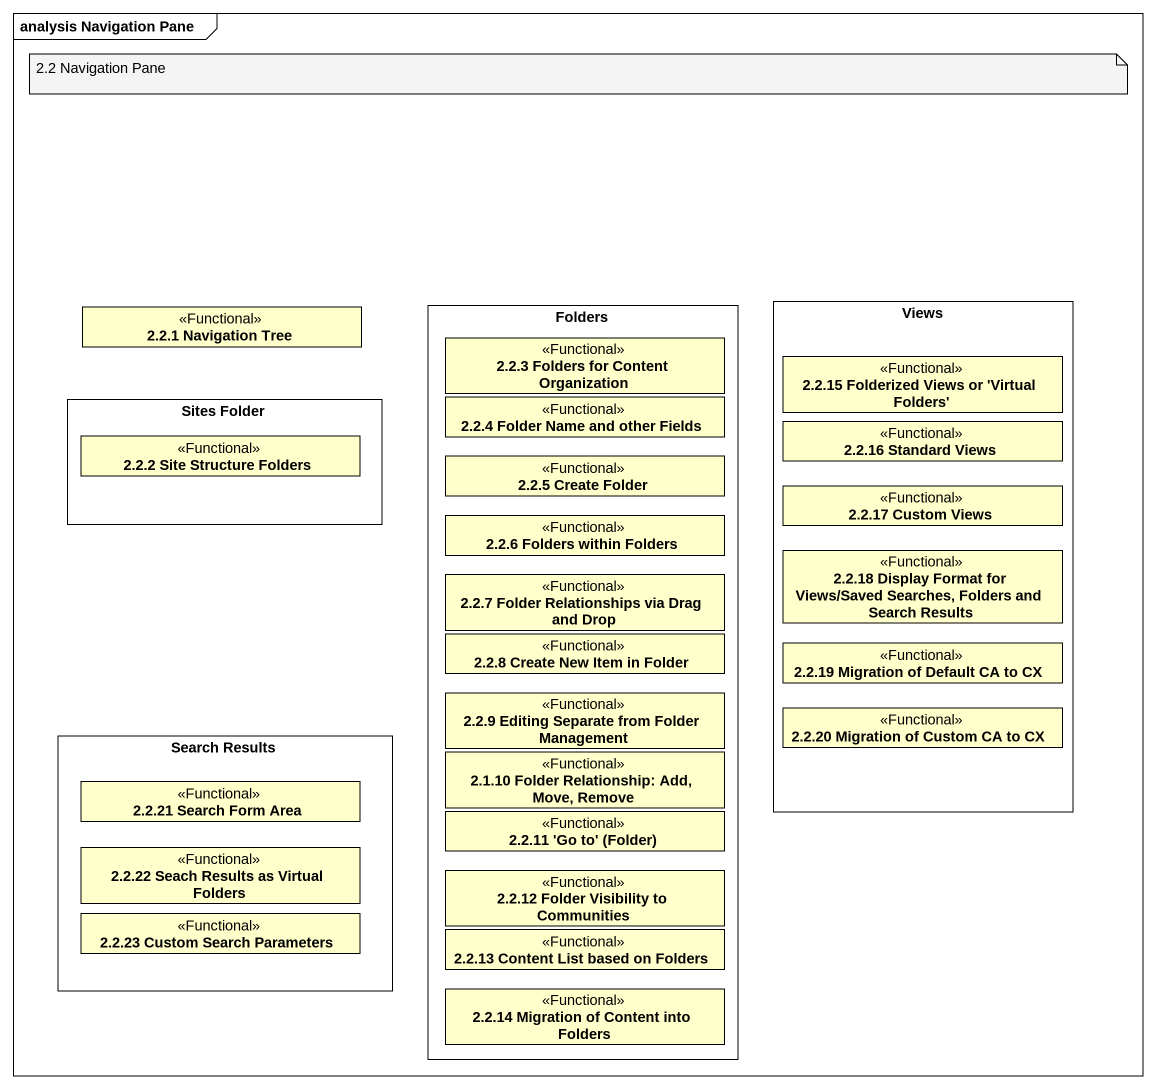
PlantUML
@startuml
mainframe analysis Navigation Pane
hide circle
hide empty members
class "2.2.1 Navigation Tree" as r2_2_1_Navigation_Tree <<Functional>>
rectangle Folders {
  class "2.2.3 Folders for Content Organization" as r2_2_3_Folders_for_Content <<Functional>>
  class "2.2.4 Folder Name and other Fields" as r2_2_4_Folder_Name_and_other <<Functional>>
  class "2.2.5 Create Folder" as r2_2_5_Create_Folder <<Functional>>
  class "2.2.6 Folders within Folders" as r2_2_6_Folders_within_Folders <<Functional>>
  class "2.2.7 Folder Relationships via Drag and Drop" as r2_2_7_Folder_Relationships <<Functional>>
  class "2.2.8 Create New Item in Folder" as r2_2_8_Create_New_Item_in <<Functional>>
  class "2.2.9 Editing Separate from Folder Management" as r2_2_9_Editing_Separate_from <<Functional>>
  class "2.1.10 Folder Relationship: Add, Move, Remove" as r2_1_10_Folder_Relationship <<Functional>>
  class "2.2.11 'Go to' (Folder)" as r2_2_11_Go_to_Folder <<Functional>>
  class "2.2.12 Folder Visibility to Communities" as r2_2_12_Folder_Visibility_to <<Functional>>
  class "2.2.13 Content List based on Folders" as r2_2_13_Content_List_based <<Functional>>
  class "2.2.14 Migration of Content into Folders" as r2_2_14_Migration_of_Content <<Functional>>
}
rectangle Views {
  class "2.2.15 Folderized Views or 'Virtual Folders'" as r2_2_15_Folderized_Views_or <<Functional>>
  class "2.2.16 Standard Views" as r2_2_16_Standard_Views <<Functional>>
  class "2.2.17 Custom Views" as r2_2_17_Custom_Views <<Functional>>
  class "2.2.18 Display Format for Views/Saved Searches, Folders and Search Results" as r2_2_18_Display_Format_for <<Functional>>
  class "2.2.19 Migration of Default CA to CX" as r2_2_19_Migration_of_Default <<Functional>>
  class "2.2.20 Migration of Custom CA to CX" as r2_2_20_Migration_of_Custom <<Functional>>
}
rectangle "Sites Folder" as Sites_Folder {
  class "2.2.2 Site Structure Folders" as r2_2_2_Site_Structure_Folders <<Functional>>
}
rectangle "Search Results" as Search_Results {
  class "2.2.21 Search Form Area" as r2_2_21_Search_Form_Area <<Functional>>
  class "2.2.22 Seach Results as Virtual Folders" as r2_2_22_Seach_Results_as <<Functional>>
  class "2.2.23 Custom Search Parameters" as r2_2_23_Custom_Search <<Functional>>
}
note as N1
  2.2 Navigation Pane
end note
@enduml
